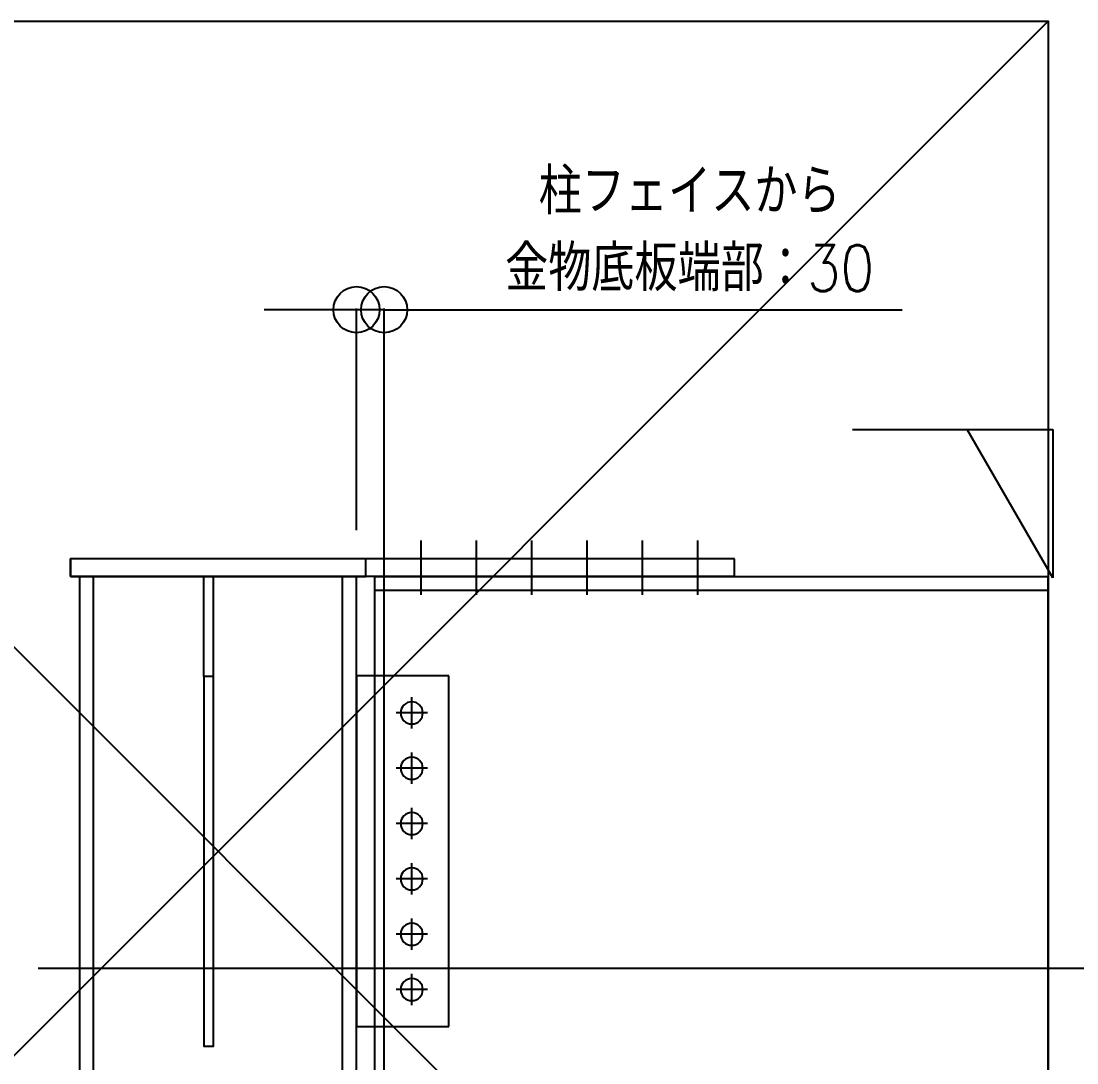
# Model space of a CAD drawing. Extents: x -668440 to 1010955, y -1678500 to 210463.
# Drawn here: x -486007 to -474560, y -998348 to -987053 of the extents above; entities that cross this region are included whole.
import ezdxf

# ---------------------------------------------------------------- set-up
doc = ezdxf.new("R2010")
doc.units = 0
doc.header["$MEASUREMENT"] = 0
doc.layers.get('0').update_dxf_attribs({"color": 3, "linetype": 'CONTINUOUS'})
doc.layers.get('Defpoints').update_dxf_attribs({"color": 251, "linetype": 'CONTINUOUS'})
doc.layers.add('00_ADDL', color=253, linetype='CONTINUOUS', plot=False)
for name, color, linetype in [('_1-3_L-CS', 1, 'CONTINUOUS'), ('_5-6_GS-M', 6, 'CONTINUOUS'), ('BEAM_H-596x199x10x15x13', 7, 'CONTINUOUS'), ('BOLT', 4, 'CONTINUOUS'), ('cfhole_u', 7, 'CONTINUOUS'), ('COL_H-300x300x10x15x13', 7, 'CONTINUOUS'), ('ctp400-40-60-60-0-0-M22', 7, 'CONTINUOUS'), ('SH400-12-6-0-M22@60(0.0)', 7, 'CONTINUOUS'), ('SP400-40-60-60-0-0-M22-200-K6-320-320-10-138-TYPE1', 7, 'CONTINUOUS')]:
    doc.layers.add(name, color=color, linetype=linetype)
doc.styles.add('DRACAD', font='txt', dxfattribs={"width": 0.85, "bigfont": 'extfont2'})
doc.styles.get("Standard").update_dxf_attribs({"font": 'Osaka.ttc'})
doc.dimstyles.new('ISO-25', dxfattribs={"dimtxt": 2.5, "dimasz": 2.5, "dimexe": 1.25, "dimexo": 0.625, "dimtad": 1, "dimdec": 4, "dimdsep": 46, "dimtxsty": 'Standard', "dimcen": 2.5, "dimadec": 0, "dimazin": 0, "dimtfac": 1, "dimtdec": 4, "dimtmove": 0, "dimatfit": 3, "dimfxl": 1, "dimtolj": 1, "dimtzin": 0, "dimarcsym": 0})

# ---------------------------------------------------------------- blocks, each defined once
blk = doc.blocks.new('_ORIGIN')
at = {"color": 0, "linetype": 'ByBlock', "lineweight": -2}
blk.add_line((0, 0), (-1, 0), dxfattribs=at)
blk.add_circle((0, 0), 0.5, dxfattribs=at)
blk = doc.blocks.new('*D10671')
at = {"layer": '_5-6_GS-M', "color": 0, "lineweight": -2}
for p, q in [((-215356.9, -403642.9), (-215406.9, -403642.9)), ((-215306.9, -403882), (-215306.9, -403641.6)), ((-215276.9, -403642.9), (-215306.9, -403642.9)), ((-215276.9, -404487.5), (-215276.9, -403641.6)), ((-215226.9, -403642.9), (-214715.3, -403642.9))]:
    blk.add_line(p, q, dxfattribs=at)
at = {"layer": 'Defpoints', "color": 0}
for p in [(-215306.9, -403642.9), (-215306.9, -403932), (-215276.9, -404537.5)]:
    blk.add_point(p, dxfattribs=at)
at = {"layer": '_5-6_GS-M', "color": 0, "linetype": 'ByBlock', "lineweight": -2, "xscale": 50, "yscale": 50, "zscale": 50}
blk.add_blockref('_ORIGIN', (-215306.9, -403642.9), dxfattribs=at)
at = {"layer": '_5-6_GS-M', "color": 0, "linetype": 'ByBlock', "lineweight": -2, "xscale": 50, "yscale": 50, "zscale": 50, "rotation": 180}
blk.add_blockref('_ORIGIN', (-215276.9, -403642.9), dxfattribs=at)
at = {"layer": '_5-6_GS-M', "color": 0, "insert": (-214945.7, -403556.2), "char_height": 50, "attachment_point": 5, "style": 'DRACAD'}
blk.add_mtext('\\A1;\\A1;柱フェイスから\\P金物底板端部：30', dxfattribs=at)
blk = doc.blocks.new('剛接合部C1Y')
for p, q in [((-215472.59079, -404040.5, 40), (-215472.59079, -403932, 40)), ((-215461.92413, -404040.5, 40), (-215461.92413, -403932, 40))]:
    blk.add_line(p, q)
at = {"layer": '00_ADDL'}
for p, q in [((-216356.92413, -403330, 40), (-214556.92413, -405130, 40)), ((-214556.92413, -403330, 40), (-216356.92413, -405130, 40))]:
    blk.add_line(p, q, dxfattribs=at)
at = {"layer": '00_ADDL', "transparency": 33554661}
blk.add_line((-213691.92413, -404357, 40), (-215652.21685, -404357, 40), dxfattribs=at)
at = {"layer": '00_ADDL', "elevation": 40}
blk.add_lwpolyline([(-216356.92413, -405130), (-216356.92413, -403330), (-214556.92413, -403330), (-214556.92413, -405130)], close=True, dxfattribs=at)
at = {"layer": '_1-3_L-CS'}
for p, q in [((-214769.10967, -403772.70181, 40), (-214551.97452, -403772.70181, 40)), ((-214551.97452, -403933.77159, 40), (-214644.9682, -403772.70181, 40)), ((-214551.97452, -403772.70181, 40), (-214551.97452, -403933.77159, 40))]:
    blk.add_line(p, q, dxfattribs=at)
at = {"layer": '_5-6_GS-M', "transparency": 33554661, "elevation": 40}
blk.add_lwpolyline([(-215472.59079, -404040.5), (-215472.59079, -404441.5), (-215461.92413, -404441.5), (-215461.92413, -404040.5)], close=True, dxfattribs=at)
at = {"layer": 'BEAM_H-596x199x10x15x13'}
for p, q in [((-215286.92413, -403932, 40), (-214556.92413, -403932, 40)), ((-215286.92413, -404528, 40), (-215286.92413, -403932, 40)), ((-214556.92413, -404528, 40), (-214556.92413, -403932, 40)), ((-215286.92413, -403947, 40), (-214556.92413, -403947, 40))]:
    blk.add_line(p, q, dxfattribs=at)
at = {"layer": 'BOLT'}
for p, q in [((-215236.92413, -403952, 40), (-215236.92413, -403893, 40)), ((-215176.92413, -403952, 40), (-215176.92413, -403893, 40)), ((-215116.92413, -403952, 40), (-215116.92413, -403893, 40)), ((-215056.92413, -403952, 40), (-215056.92413, -403893, 40)), ((-214996.92413, -403952, 40), (-214996.92413, -403893, 40)), ((-214936.92413, -403952, 40), (-214936.92413, -403893, 40)), ((-215246.92413, -404097, 40), (-215246.92413, -404063, 40)), ((-215229.92413, -404080, 40), (-215263.92413, -404080, 40)), ((-215246.92413, -404157, 40), (-215246.92413, -404123, 40)), ((-215229.92413, -404140, 40), (-215263.92413, -404140, 40)), ((-215246.92413, -404217, 40), (-215246.92413, -404183, 40)), ((-215229.92413, -404200, 40), (-215263.92413, -404200, 40)), ((-215246.92413, -404277, 40), (-215246.92413, -404243, 40)), ((-215229.92413, -404260, 40), (-215263.92413, -404260, 40)), ((-215246.92413, -404337, 40), (-215246.92413, -404303, 40)), ((-215229.92413, -404320, 40), (-215263.92413, -404320, 40)), ((-215246.92413, -404397, 40), (-215246.92413, -404363, 40)), ((-215229.92413, -404380, 40), (-215263.92413, -404380, 40))]:
    blk.add_line(p, q, dxfattribs=at)
at = {"layer": 'cfhole_u', "elevation": 40}
blk.add_lwpolyline([(-215616.92413, -403932), (-215296.92413, -403932), (-215296.92413, -403913), (-215616.92413, -403913)], close=True, dxfattribs=at)
at = {"layer": 'COL_H-300x300x10x15x13'}
for p, q in [((-215606.92413, -405130, 40), (-215606.92413, -403932, 40)), ((-215606.92413, -403932, 40), (-215306.92413, -403932, 40)), ((-215591.92413, -405130, 40), (-215591.92413, -403932, 40)), ((-215321.92413, -405130, 40), (-215321.92413, -403932, 40)), ((-215306.92413, -405130, 40), (-215306.92413, -403932, 40))]:
    blk.add_line(p, q, dxfattribs=at)
at = {"layer": 'ctp400-40-60-60-0-0-M22'}
blk.add_line((-215296.92413, -403932, 40), (-215616.92413, -403932, 40), dxfattribs=at)
at = {"layer": 'SH400-12-6-0-M22@60(0.0)'}
for p, q in [((-215306.92413, -404040, 40), (-215306.92413, -404420, 40)), ((-215206.92413, -404040, 40), (-215306.92413, -404040, 40)), ((-215206.92413, -404420, 40), (-215206.92413, -404040, 40)), ((-215306.92413, -404420, 40), (-215206.92413, -404420, 40))]:
    blk.add_line(p, q, dxfattribs=at)
at = {"layer": 'SH400-12-6-0-M22@60(0.0)', "extrusion": (6.12323e-17, 0, -1)}
for centre in [(215246.92413, -404080, -40), (215246.92413, -404140, -40), (215246.92413, -404200, -40), (215246.92413, -404260, -40), (215246.92413, -404320, -40), (215246.92413, -404380, -40)]:
    blk.add_circle(centre, 12, dxfattribs=at)
at = {"layer": 'SP400-40-60-60-0-0-M22-200-K6-320-320-10-138-TYPE1'}
for p, q in [((-214896.92413, -403913, 40), (-215616.92413, -403913, 40)), ((-215616.92413, -403932, 40), (-215616.92413, -403913, 40)), ((-215296.92413, -403932, 40), (-215296.92413, -403913, 40)), ((-214896.92413, -403932, 40), (-214896.92413, -403913, 40)), ((-214896.92413, -403932, 40), (-215616.92413, -403932, 40))]:
    blk.add_line(p, q, dxfattribs=at)
at = {"layer": '_5-6_GS-M'}
dim = blk.add_linear_dim(base=(-215306.92413, -403642.87248, 40), p1=(-215276.92413, -404537.5, 40), p2=(-215306.92413, -403932, 40), text='\\A1;柱フェイスから\\P金物底板端部：<>', dimstyle='ISO-25', override={"dimtxt": 50, "dimasz": 50, "dimexo": 50, "dimgap": 20, "dimdec": 0, "dimtxsty": 'DRACAD', "dimblk1": 'ORIGIN', "dimblk2": 'ORIGIN', "dimsah": 1, "dimtfill": 0, "dimtfillclr": 0}, dxfattribs=at)
dim.commit()
dim.dimension.update_dxf_attribs({"geometry": '*D10671', "text_midpoint": (-214945.66371, -403642.87248, 40), "dimtype": 160})

msp = doc.modelspace()

# ---------------------------------------------------------------- block references
at = {"xscale": 10, "yscale": 10, "zscale": 10}
msp.add_blockref('剛接合部C1Y', (1670698.6842, 3046247.35843, 5600), dxfattribs=at)

doc.saveas('drawing.dxf')
